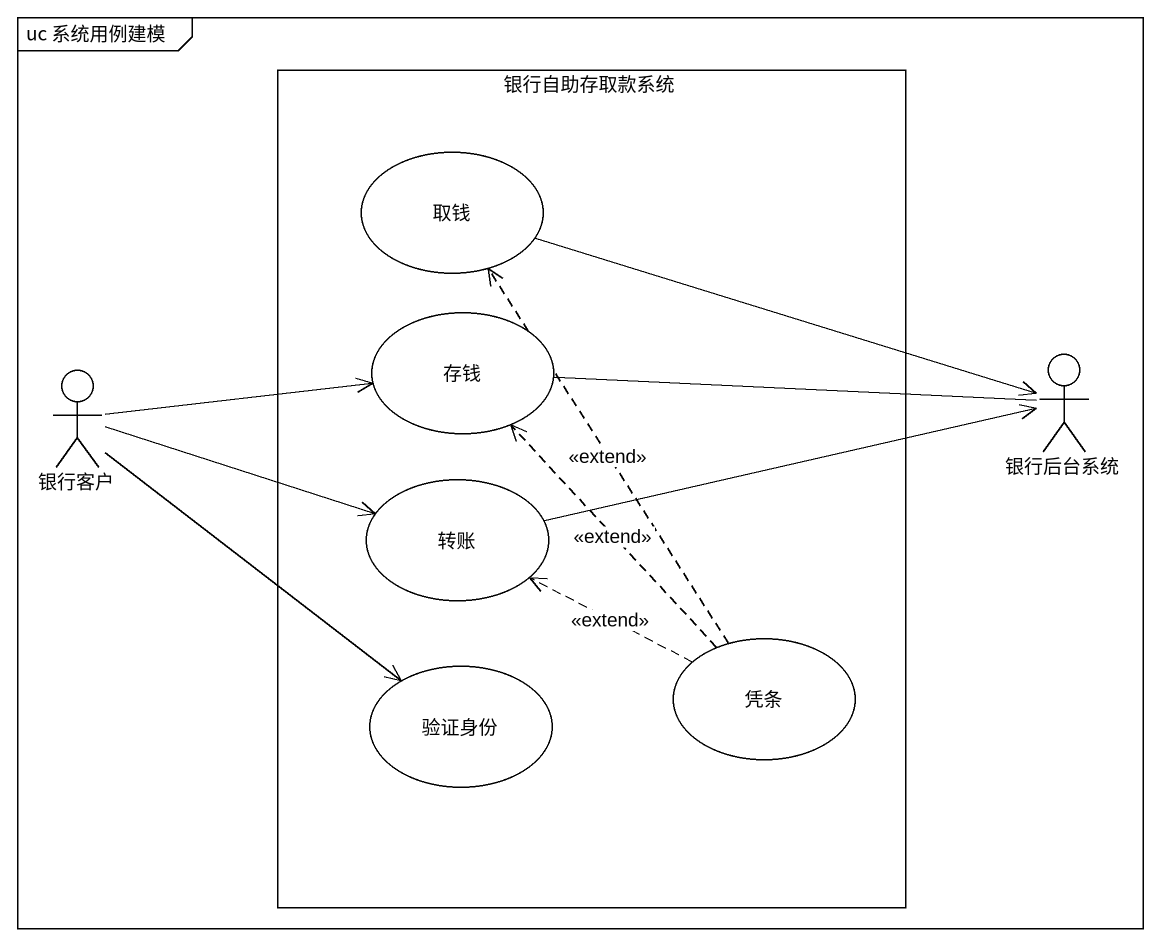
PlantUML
@startuml
mainframe uc 系统用例建模
rectangle 银行自助存取款系统 {
  usecase 取钱
  usecase 存钱
  usecase 转账
  usecase 验证身份
  usecase 凭条
}
actor 银行客户
actor 银行后台系统
取钱 -right-> 银行后台系统
存钱 -right- 银行后台系统
银行客户 -right-> 存钱
银行客户 -right-> 转账
银行客户 --> 验证身份
转账 -right-> 银行后台系统
凭条 .up.> 取钱 : <<extend>>
凭条 .up.> 存钱 : <<extend>>
凭条 .left.> 转账 : <<extend>>
@enduml
